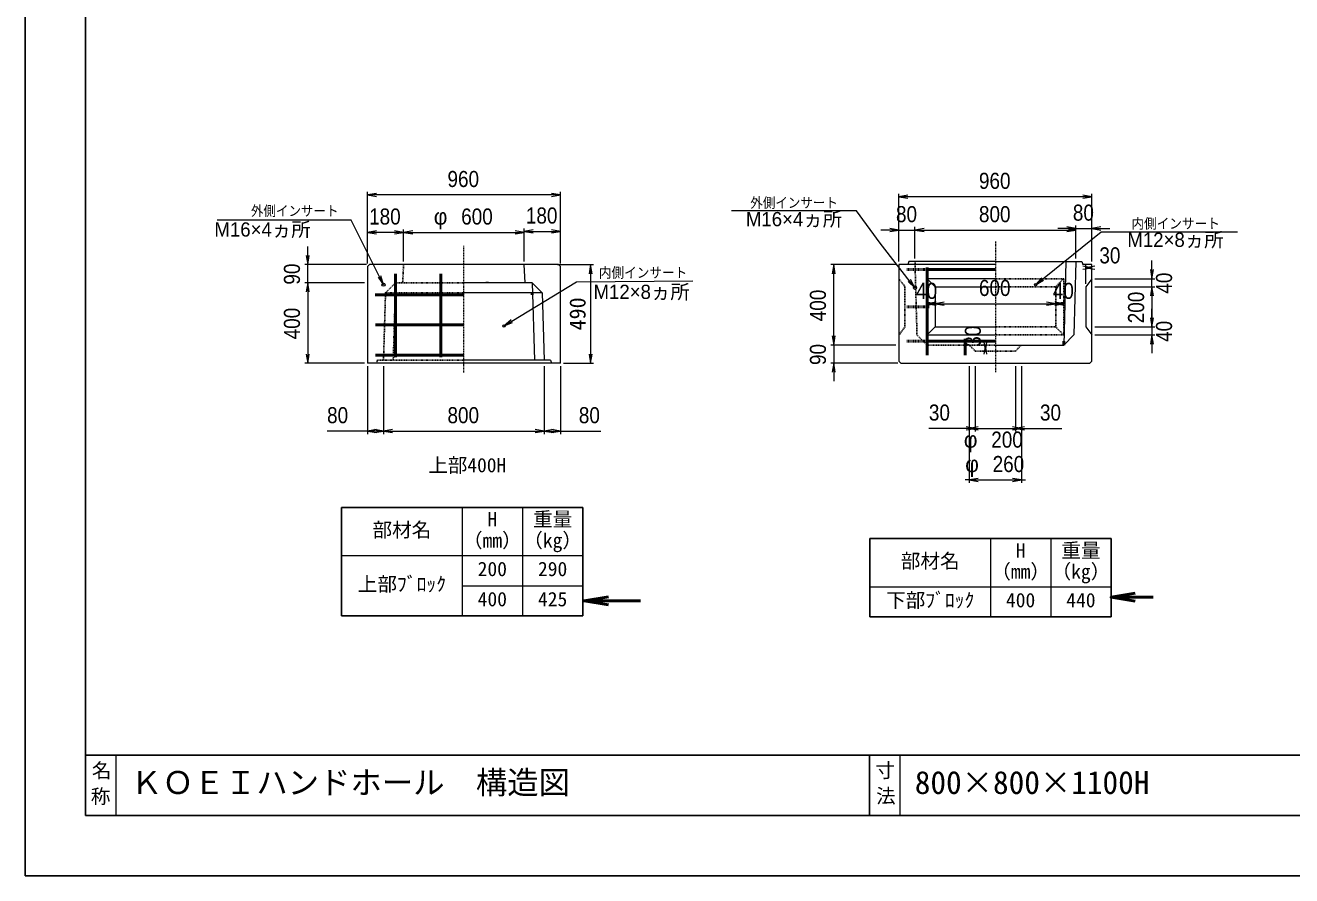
# Model space of a CAD drawing. Units: millimetres, scale not verified. Extents: x -210 to 210, y -148 to 148.
# Drawn here: x -210 to 0, y -148.5 to -7.5 of the extents above; entities that cross this region are included whole.
import ezdxf
from ezdxf.enums import TextEntityAlignment as Align

# ---------------------------------------------------------------- set-up
doc = ezdxf.new("R2010")
doc.units = ezdxf.units.MM
doc.linetypes.add('USER1', pattern=[12.95, 6.35, -3.175, 0.25, -3.175])
doc.linetypes.add('USER2', pattern=[4.7625, 3.175, -1.5875])
doc.layers.add('0-0', color=7, linetype='Continuous')
for name, color, linetype, lineweight in [('0-1_0', 9, 'Continuous', 25), ('0-2_dims', 2, 'Continuous', 13), ('0-4_pen2実線', 3, 'Continuous', 13), ('0-5_pen3実線', 7, 'Continuous', 18), ('0-6_pen4実線', 6, 'Continuous', 25), ('0-7_pen1一点', 4, 'USER1', 13), ('0-8_pen2破線', 3, 'USER2', 25), ('0-9_鉄筋１', 7, 'Continuous', 50), ('0-A_鉄筋２', 7, 'Continuous', 50), ('0-C_鉄筋', 7, 'Continuous', 50)]:
    doc.layers.add(name, color=color, linetype=linetype, lineweight=lineweight)
doc.styles.add('ＭＳ ゴシック', font='')
doc.styles.add('ＭＳ Ｐゴシック', font='')
doc.styles.get('ＭＳ ゴシック').set_extended_font_data('MS Gothic')
doc.styles.get('ＭＳ Ｐゴシック').set_extended_font_data('MS PGothic')

# ---------------------------------------------------------------- blocks, each defined once
blk = doc.blocks.new('部分図 1')
at = {"layer": '0-1_0'}
blk.add_lwpolyline([(0, 0), (12600, 0), (12600, 8910), (0, 8910)], close=True, dxfattribs=at)
at = {"layer": '0-2_dims'}
for p, q in [((1702, 3045), (1702, 3402)), ((2662, 3045), (2662, 3402)), ((2662, 3387), (1702, 3387)), ((4346, 3055), (4346, 3393)), ((5306, 3378), (4346, 3378)), ((5306, 3055), (5306, 3393)), ((1702, 3045), (1702, 3215.26)), ((1882, 3055), (1882, 3215.26)), ((1882, 3055), (1882, 3215.26)), ((2482, 3055), (2482, 3220.26)), ((2482, 3055), (2482, 3215.26)), ((2662, 3045), (2662, 3220.26)), ((4346, 3055), (4346, 3227.17)), ((4426, 3070), (4426, 3227.17)), ((4426, 3070), (4426, 3227.17)), ((5226, 3219.67), (5136, 3219.67)), ((5226, 3070), (5226, 3234.67)), ((5226, 3070), (5226, 3227.17)), ((5226, 3219.67), (5306, 3219.67)), ((5306, 3055), (5306, 3234.67)), ((5306, 3219.67), (5396, 3219.67)), ((1882, 3200.26), (1702, 3200.26)), ((1882, 3200.26), (2482, 3200.26)), ((2482, 3205.26), (2662, 3205.26)), ((4346, 3212.17), (4256, 3212.17)), ((4346, 3212.17), (4426, 3212.17)), ((4426, 3212.17), (4516, 3212.17)), ((4426, 3212.17), (5226, 3212.17)), ((1405.3, 3040), (1405.3, 3130)), ((1697, 3040), (1390.3, 3040)), ((1405.3, 2950), (1405.3, 3040)), ((4331, 3040), (4007, 3040)), ((4022, 2640), (4022, 3040)), ((5276, 2945), (5276, 3039.11)), ((5276, 3024.11), (5306, 3024.11)), ((5306, 2985), (5306, 3039.11)), ((5604.74, 2970), (5604.74, 3060)), ((5321, 2970), (5619.74, 2970)), ((5604.74, 2930), (5604.74, 2970)), ((1687, 2950), (1390.3, 2950)), ((1687, 2950), (1390.3, 2950)), ((1405.3, 2950), (1405.3, 2550)), ((1405.3, 2950), (1405.3, 2860)), ((5321, 2930), (5619.74, 2930)), ((5321, 2930), (5619.74, 2930)), ((5604.74, 2930), (5604.74, 2840)), ((5604.74, 2930), (5604.74, 2730)), ((4486, 2845), (4486, 2860)), ((4526, 2845), (4486, 2845)), ((4526, 2845), (4526, 2860)), ((4526, 2845), (5126, 2845)), ((4526, 2845), (4526, 2830)), ((5126, 2845), (5126, 2860)), ((5126, 2845), (5126, 2860)), ((5126, 2845), (5166, 2845)), ((5166, 2845), (5166, 2860)), ((5604.74, 2730), (5604.74, 2820)), ((4022, 2640), (4022, 2730)), ((5321, 2730), (5619.74, 2730)), ((5321, 2730), (5619.74, 2730)), ((5604.74, 2730), (5604.74, 2690)), ((5321, 2690), (5619.74, 2690)), ((5604.74, 2690), (5604.74, 2600)), ((4331, 2640), (4007, 2640)), ((4331, 2640), (4007, 2640)), ((4022, 2640), (4022, 2550)), ((4776, 2640), (4761, 2640)), ((4776, 2610), (4761, 2610)), ((4776, 2610), (4776, 2640)), ((1687, 2550), (1390.3, 2550)), ((1702, 2535), (1702, 2197)), ((1782, 2535), (1782, 2197)), ((1782, 2535), (1782, 2197)), ((2582, 2535), (2582, 2197)), ((2582, 2535), (2582, 2197)), ((2662, 2535), (2662, 2197)), ((4341, 2550), (4007, 2550)), ((4022, 2550), (4022, 2460)), ((4696, 2535), (4696, 2210)), ((4696, 2535), (4696, 1954)), ((4726, 2535), (4726, 2210)), ((4726, 2535), (4726, 2210)), ((4926, 2535), (4926, 2210)), ((4926, 2535), (4926, 2210)), ((4956, 2535), (4956, 2210)), ((4956, 2535), (4956, 1954)), ((1782, 2212), (2582, 2212)), ((4726, 2225), (4636, 2225)), ((4726, 2225), (4926, 2225)), ((4926, 2225), (5016, 2225)), ((4696, 1969), (4676, 1969)), ((4696, 1969), (4956, 1969)), ((4956, 1969), (4976, 1969))]:
    blk.add_line(p, q, dxfattribs=at)
at = {"layer": '0-2_dims', "lineweight": 18}
for p, q in [((4135.3, 3307.57), (3513.83, 3307.57)), ((1576.69, 3261.7), (955.22, 3261.7)), ((5414.17, 3203.67), (6030.64, 3203.67)), ((2648, 3040), (2827, 3040)), ((2812, 3040), (2812, 2550)), ((2677, 2550), (2827, 2550))]:
    blk.add_line(p, q, dxfattribs=at)
at = {"layer": '0-2_dims', "lineweight": 50}
for p, q in [((2780.63, 1367.58), (3061.2, 1367.58)), ((5401.61, 1384.88), (5611, 1384.88))]:
    blk.add_line(p, q, dxfattribs=at)
at = {"layer": '0-2_dims'}
for points in [[(1747, 3394.5), (1702, 3387), (1747, 3379.5)], [(2617, 3379.5), (2662, 3387), (2617, 3394.5)], [(4391, 3385.5), (4346, 3378), (4391, 3370.5)], [(5261, 3370.5), (5306, 3378), (5261, 3385.5)], [(4426, 2925), (4253.47, 3147.53), (4135.3, 3307.57)], [(1782, 2940), (1621.69, 3261.7), (1576.69, 3261.7)], [(4301, 3204.67), (4346, 3212.17), (4301, 3219.67)], [(4471, 3219.67), (4426, 3212.17), (4471, 3204.67)], [(4471, 3219.67), (4426, 3212.17), (4471, 3204.67)], [(5181, 3212.17), (5226, 3219.67), (5181, 3227.17)], [(5181, 3204.67), (5226, 3212.17), (5181, 3219.67)], [(5351, 3227.17), (5306, 3219.67), (5351, 3212.17)], [(1747, 3207.76), (1702, 3200.26), (1747, 3192.76)], [(1837, 3192.76), (1882, 3200.26), (1837, 3207.76)], [(1927, 3207.76), (1882, 3200.26), (1927, 3192.76)], [(2437, 3192.76), (2482, 3200.26), (2437, 3207.76)], [(2527, 3212.76), (2482, 3205.26), (2527, 3197.76)], [(2617, 3197.76), (2662, 3205.26), (2617, 3212.76)], [(5026, 2940), (5352.21, 3203.67), (5414.17, 3203.67)], [(1397.8, 3085), (1405.3, 3040), (1412.8, 3085)], [(4029.5, 2995), (4022, 3040), (4014.5, 2995)], [(5261, 3016.61), (5306, 3024.11), (5261, 3031.61)], [(5321, 3031.61), (5276, 3024.11), (5321, 3016.61)], [(1755.22, 2976.93), (1782, 2940), (1768.64, 2983.62)], [(4392.5, 2955.97), (4426, 2925), (4404.35, 2965.16)], [(5056.28, 2974.12), (5026, 2940), (5065.71, 2962.45)], [(5597.24, 3015), (5604.74, 2970), (5612.24, 3015)], [(1412.8, 2905), (1405.3, 2950), (1397.8, 2905)], [(1412.8, 2905), (1405.3, 2950), (1397.8, 2905)], [(2382, 2735), (2741.88, 2954.23), (3320, 2959.41)], [(5612.24, 2885), (5604.74, 2930), (5597.24, 2885)], [(5612.24, 2885), (5604.74, 2930), (5597.24, 2885)], [(4481, 2837.5), (4526, 2845), (4481, 2852.5)], [(4531, 2852.5), (4486, 2845), (4531, 2837.5)], [(4571, 2852.5), (4526, 2845), (4571, 2837.5)], [(5081, 2837.5), (5126, 2845), (5081, 2852.5)], [(5121, 2837.5), (5166, 2845), (5121, 2852.5)], [(5171, 2852.5), (5126, 2845), (5171, 2837.5)], [(5597.24, 2775), (5604.74, 2730), (5612.24, 2775)], [(5597.24, 2775), (5604.74, 2730), (5612.24, 2775)], [(2416.53, 2764.82), (2382, 2735), (2424.33, 2752.01)], [(4014.5, 2685), (4022, 2640), (4029.5, 2685)], [(4014.5, 2685), (4022, 2640), (4029.5, 2685)], [(4768.5, 2655), (4776, 2610), (4783.5, 2655)], [(5612.24, 2645), (5604.74, 2690), (5597.24, 2645)], [(1397.8, 2595), (1405.3, 2550), (1412.8, 2595)], [(4783.5, 2595), (4776, 2640), (4768.5, 2595)], [(4029.5, 2505), (4022, 2550), (4014.5, 2505)], [(1782, 2212), (1702, 2212), (1501.18, 2212)], [(1747, 2219.5), (1702, 2212), (1747, 2204.5)], [(1737, 2204.5), (1782, 2212), (1737, 2219.5)], [(1827, 2219.5), (1782, 2212), (1827, 2204.5)], [(2537, 2204.5), (2582, 2212), (2537, 2219.5)], [(2627, 2219.5), (2582, 2212), (2627, 2204.5)], [(2582, 2212), (2662, 2212), (2862.82, 2212)], [(2617, 2204.5), (2662, 2212), (2617, 2219.5)], [(4726, 2225), (4696, 2225), (4495.18, 2225)], [(4681, 2217.5), (4726, 2225), (4681, 2232.5)], [(4681, 2217.5), (4726, 2225), (4681, 2232.5)], [(4741, 2232.5), (4696, 2225), (4741, 2217.5)], [(4911, 2217.5), (4956, 2225), (4911, 2232.5)], [(4971, 2232.5), (4926, 2225), (4971, 2217.5)], [(4971, 2232.5), (4926, 2225), (4971, 2217.5)], [(4926, 2225), (4956, 2225), (5156.82, 2225)], [(4741, 1976.5), (4696, 1969), (4741, 1961.5)], [(4911, 1961.5), (4956, 1969), (4911, 1976.5)]]:
    blk.add_lwpolyline(points, dxfattribs=at)
at = {"layer": '0-2_dims', "lineweight": 18}
for points in [[(2819.5, 2995), (2812, 3040), (2804.5, 2995)], [(2804.5, 2595), (2812, 2550), (2819.5, 2595)]]:
    blk.add_lwpolyline(points, dxfattribs=at)
at = {"layer": '0-2_dims', "lineweight": 50}
for points in [[(2900.63, 1387.58), (2780.63, 1367.58), (2900.63, 1347.58)], [(5521.61, 1404.88), (5401.61, 1384.88), (5521.61, 1364.88)]]:
    blk.add_lwpolyline(points, dxfattribs=at)
at = {"layer": '0-4_pen2実線'}
for centre, radius in [((1782, 2940), 8), ((1782, 2940), 8), ((4426, 2925), 8), ((5026, 2940), 6), ((2382, 2735), 6)]:
    blk.add_circle(centre, radius, dxfattribs=at)
at = {"layer": '0-5_pen3実線'}
for p, q in [((1702, 3030), (1712, 3040)), ((1702, 3030), (1702, 2550)), ((2652, 3040), (1712, 3040)), ((2487, 2950), (2482, 3040)), ((2662, 3030), (2652, 3040)), ((2662, 2550), (2662, 3030)), ((4346, 3040), (4346, 2560)), ((4826, 3040), (4346, 3040)), ((4396, 3055), (4391, 3040)), ((4396, 3055), (4391, 3040)), ((4826, 3055), (4396, 3055)), ((4826, 3055), (5256, 3055)), ((5177.08, 3055), (5166, 2640)), ((5226, 3055), (5216, 2690)), ((5256, 3055), (5261, 3040)), ((5256, 3055), (5261, 3040)), ((5306, 3040), (5261, 3040)), ((5306, 3040), (5261, 3040)), ((5306, 2560), (5306, 3040)), ((4486, 2970), (4486, 2690)), ((4486, 2970), (4526, 2930)), ((4826, 2970), (4486, 2970)), ((5306, 2970), (5276, 2930)), ((2522, 2950), (2182, 2950)), ((2572, 2900), (2182, 2900)), ((2522, 2950), (2572, 2900)), ((2522, 2950), (2533.49, 2565)), ((2572, 2900), (2582, 2565)), ((4526, 2930), (4526, 2730)), ((4526, 2930), (4826, 2930)), ((4526, 2730), (4486, 2690)), ((4526, 2730), (4826, 2730)), ((4486, 2690), (4826, 2690)), ((5216, 2690), (5166, 2640)), ((4826, 2640), (5166, 2640)), ((4826, 2640), (5166, 2640)), ((2662, 2550), (1702, 2550)), ((2612, 2565), (2182, 2565)), ((2612, 2565), (2617, 2550)), ((4346, 2560), (4356, 2550)), ((4356, 2550), (5296, 2550)), ((5306, 2560), (5296, 2550)), ((2173.43, 1832.38), (2173.43, 1292.38)), ((2473.43, 1832.38), (2473.43, 1292.38)), ((4801.61, 1677.38), (4801.61, 1287.38)), ((5101.61, 1677.38), (5101.61, 1287.38)), ((1573.43, 1592.38), (2773.43, 1592.38)), ((2173.43, 1442.38), (2773.43, 1442.38)), ((4201.61, 1437.38), (5401.61, 1437.38)), ((450, 600), (450, 300)), ((4350, 600), (4350, 300))]:
    blk.add_line(p, q, dxfattribs=at)
blk.add_lwpolyline([(5276, 2930), (5276, 2730), (5306, 2690)], dxfattribs=at)
at = {"layer": '0-6_pen4実線'}
for p, q in [((1573.43, 1832.38), (2773.43, 1832.38)), ((1573.43, 1832.38), (1573.43, 1292.38)), ((2773.43, 1832.38), (2773.43, 1292.38)), ((4201.61, 1677.38), (5401.61, 1677.38)), ((4201.61, 1677.38), (4201.61, 1287.38)), ((5401.61, 1677.38), (5401.61, 1287.38)), ((1573.43, 1292.38), (2773.43, 1292.38)), ((4201.61, 1287.38), (5401.61, 1287.38)), ((300, 600), (12300, 600)), ((4200, 600), (4200, 300))]:
    blk.add_line(p, q, dxfattribs=at)
blk.add_lwpolyline([(300, 300), (12300, 300), (12300, 8610), (300, 8610)], close=True, dxfattribs=at)
at = {"layer": '0-7_pen1一点'}
for p, q in [((4826, 3155), (4826, 2504.58)), ((2182, 2503), (2182, 3133.67))]:
    blk.add_line(p, q, dxfattribs=at)
at = {"layer": '0-8_pen2破線'}
for p, q in [((1882, 3040), (1877, 2950)), ((4346, 2970), (4376, 2930)), ((4826, 2970), (5166, 2970)), ((5166, 2970), (5126, 2930)), ((5166, 2970), (5166, 2690)), ((1792, 2900), (1782, 2565)), ((1792, 2900), (1842, 2950)), ((1792, 2900), (1842, 2950)), ((2182, 2900), (1792, 2900)), ((1842, 2950), (1830.52, 2565.34)), ((2182, 2950), (1842, 2950)), ((4376, 2930), (4376, 2730)), ((4826, 2930), (5126, 2930)), ((5126, 2930), (5126, 2730)), ((4376, 2730), (4346, 2690)), ((4826, 2730), (5126, 2730)), ((5126, 2730), (5166, 2690)), ((4826, 2690), (5166, 2690)), ((4486, 2640), (4826, 2640)), ((4726, 2610), (4696, 2640)), ((4726, 2610), (4926, 2610)), ((4926, 2610), (4956, 2640)), ((1752, 2565), (1747, 2550)), ((2182, 2565), (1752, 2565))]:
    blk.add_line(p, q, dxfattribs=at)
blk.add_lwpolyline([(4486, 2640), (4436, 2690), (4426, 3055)], dxfattribs=at)
at = {"layer": '0-9_鉄筋１'}
for p, q in [((4486, 3025), (4486, 2630)), ((4486, 3015), (4826, 3015)), ((2067, 2580), (2067, 2955)), ((2297, 2950), (2297, 2955)), ((4486, 2830), (4496, 2830)), ((4486, 2660), (4826, 2660)), ((4676, 2670), (4676, 2630)), ((5166, 2660), (5166, 2640))]:
    blk.add_line(p, q, dxfattribs=at)
at = {"layer": '0-9_鉄筋１', "linetype": 'USER2'}
for p, q in [((4386, 3015), (4486, 3015)), ((4386, 2830), (4496, 2830)), ((4386, 2660), (4486, 2660)), ((5166.53, 2660), (5166, 2660))]:
    blk.add_line(p, q, dxfattribs=at)
at = {"layer": '0-A_鉄筋２'}
for p, q in [((1842, 2955), (1842, 2995)), ((2067, 2955), (2067, 2995)), ((1840.21, 2890), (1740.21, 2890)), ((2522, 2890), (2523.79, 2890)), ((1842, 2740), (1742, 2740)), ((1842, 2590), (1742, 2590)), ((4486, 2630), (4486, 2590)), ((4676, 2630), (4676, 2590))]:
    blk.add_line(p, q, dxfattribs=at)
at = {"layer": '0-C_鉄筋'}
for p, q in [((1842, 2955), (1842, 2580)), ((2522, 2900), (2522, 2890)), ((1842, 2890), (2182, 2890)), ((1842, 2740), (2182, 2740)), ((1842, 2590), (2182, 2590))]:
    blk.add_line(p, q, dxfattribs=at)
at = {"layer": '0-2_dims', "color": 7, "style": 'ＭＳ Ｐゴシック', "width": 0.9}
for s, height, p in [('960', 79.98, (2100.18, 3402)), ('960', 79.98, (4744.18, 3393)), ('外側インサート', 50.68, (1122.41, 3266.98)), ('外側インサート', 50.68, (3606.9, 3307.57)), ('80', 79.98, (5211.45, 3234.67)), ('180', 79.98, (1710.18, 3215.26)), ('600', 79.98, (2168.36, 3215.26)), ('180', 79.98, (2490.18, 3220.26)), ('80', 79.98, (4331.45, 3227.17)), ('800', 79.98, (4744.18, 3227.17)), ('内側インサート', 51.2, (5502.53, 3203.67)), ('30', 79.98, (5343.24, 3022.07)), ('内側インサート', 51.2, (2853.16, 2959.41)), ('600', 79.98, (4744.18, 2860)), ('40', 79.98, (4431.45, 2845.45)), ('40', 79.98, (5111.45, 2845.45)), ('80', 79.98, (1501.18, 2227)), ('800', 79.98, (2100.18, 2227)), ('80', 79.98, (2753.73, 2227)), ('30', 79.98, (4495.18, 2240)), ('30', 79.98, (5047.73, 2240)), ('200', 79.98, (4805.36, 2105.45)), ('260', 79.98, (4812.36, 1984))]:
    blk.add_text(s, height=height, dxfattribs=at).set_placement(p, align=Align.BOTTOM_LEFT)
at = {"layer": '0-2_dims', "color": 7, "style": 'ＭＳ Ｐゴシック'}
for s, height, p in [('φ', 79.98, (2032, 3215.26)), ('M16×4ヵ所', 70.81, (3584.6, 3209.71)), ('M16×4ヵ所', 70.81, (940.6, 3158.26)), ('M12×8ヵ所', 70.81, (5482.44, 3107.08)), ('M12×8ヵ所', 70.81, (2826.59, 2847.96)), ('φ', 79.98, (4669, 2105.45)), ('φ', 79.98, (4676, 1984))]:
    blk.add_text(s, height=height, dxfattribs=at).set_placement(p, align=Align.BOTTOM_LEFT)
at = {"layer": '0-2_dims', "color": 7, "style": 'ＭＳ Ｐゴシック', "width": 0.9}
for s, p in [('90', (1390.3, 2940.45)), ('40', (5728.83, 2895.45)), ('400', (4007, 2758.18)), ('200', (5589.74, 2748.18)), ('400', (1390.3, 2668.18)), ('30', (4778.05, 2631.34)), ('40', (5728.83, 2655.45)), ('90', (4007, 2540.45))]:
    blk.add_text(s, height=79.98, rotation=90, dxfattribs=at).set_placement(p, align=Align.BOTTOM_LEFT)
at = {"layer": '0-2_dims', "color": 7, "style": 'ＭＳ ゴシック'}
blk.add_text('490', height=80.65, rotation=90, dxfattribs=at).set_placement((2811.5, 2712.5), align=Align.BOTTOM_LEFT)
at = {"layer": '0-5_pen3実線', "style": 'ＭＳ ゴシック'}
for s, height, p in [('部材名', 71.47, (1727.2, 1663.64)), ('H', 71.47, (2299.05, 1716.13)), ('重量', 71.47, (2525.95, 1716.14)), ('（mm）', 71.49, (2177.16, 1611.12)), ('（kg）', 71.49, (2477.16, 1611.12)), ('H', 71.47, (4927.24, 1561.13)), ('重量', 71.47, (5154.13, 1561.14)), ('部材名', 71.47, (4355.39, 1508.64)), ('200', 71.47, (2250.31, 1468.64)), ('290', 71.45, (2550.34, 1468.65)), ('（mm）', 71.49, (4805.35, 1456.12)), ('（kg）', 71.49, (5105.35, 1456.12)), ('上部ﾌﾞﾛｯｸ', 71.48, (1654.07, 1393.63)), ('400', 71.46, (2250.32, 1318.65)), ('425', 71.43, (2550.35, 1318.66)), ('下部ﾌﾞﾛｯｸ', 71.48, (4282.25, 1313.63)), ('400', 71.46, (4878.51, 1313.65)), ('440', 71.46, (5178.51, 1313.65)), ('名', 71.47, (330.86, 466.05)), ('寸', 71.38, (4229.1, 466.63)), ('ＫＯＥＩハンドホール\u3000構造図', 114.4, (525, 372)), ('800×800×1100H', 114.4, (4425, 372.01)), ('法', 71.44, (4232.55, 339.37)), ('称', 71.43, (325.72, 337.31))]:
    blk.add_text(s, height=height, dxfattribs=at).set_placement(p, align=Align.BOTTOM_LEFT)
at = {"layer": '0-C_鉄筋', "style": 'ＭＳ ゴシック'}
blk.add_text('上部400H', height=71.11, dxfattribs=at).set_placement((2005, 1985.5), align=Align.BOTTOM_LEFT)

msp = doc.modelspace()

# ---------------------------------------------------------------- block references
at = {"layer": '0-0', "xscale": 0.0333333, "yscale": 0.0333333}
msp.add_blockref('部分図 1', (-210, -148.5), dxfattribs=at)

doc.saveas('drawing.dxf')
